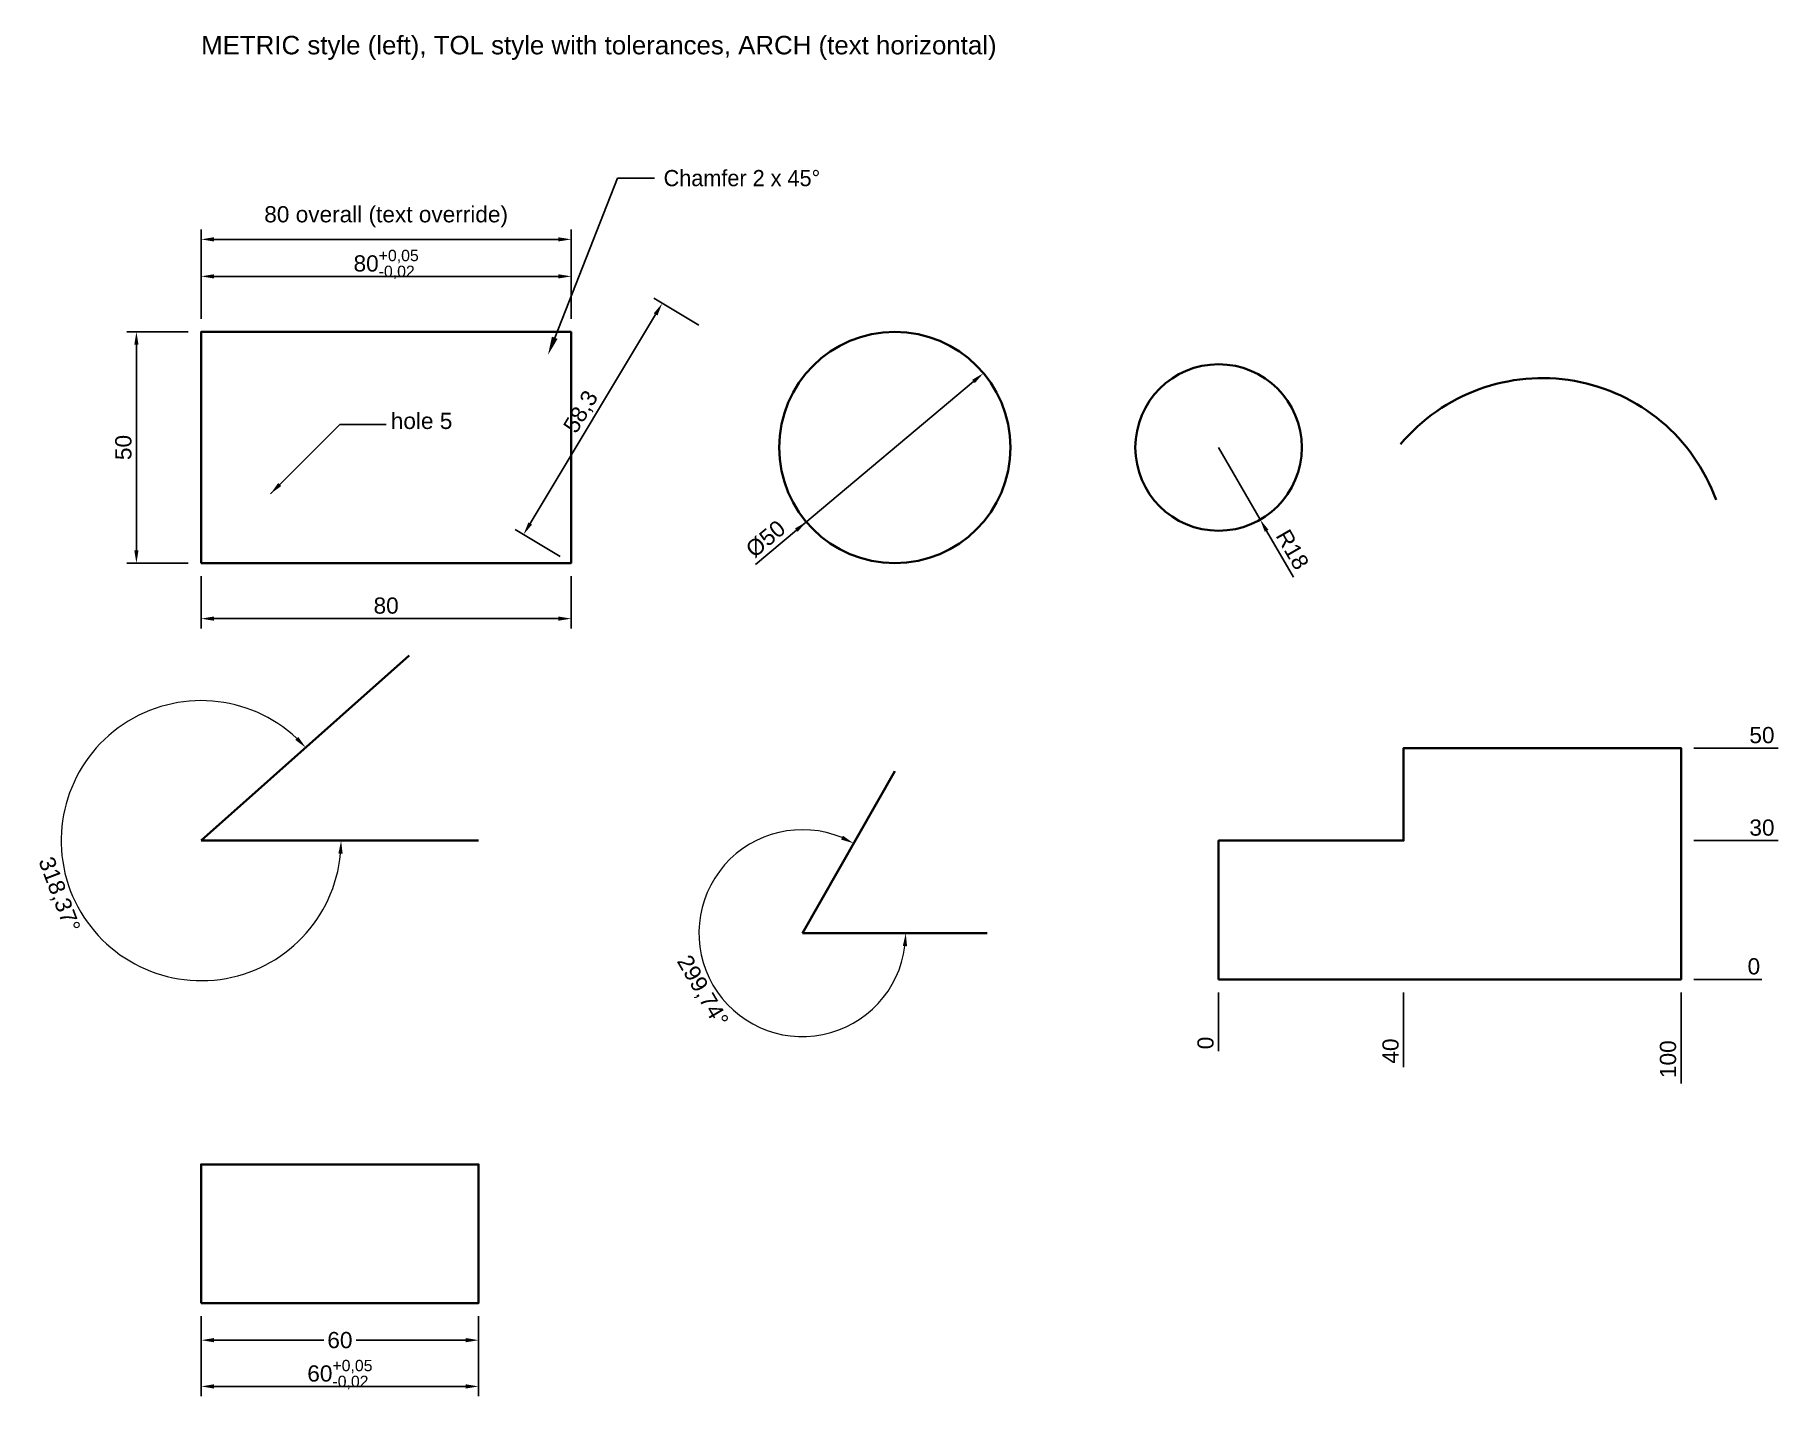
# Model space of a CAD drawing. Header units: millimetres. Extents: x -36 to 341, y -180 to 114.
import ezdxf
from ezdxf import colors
from ezdxf.entities.mleader import LeaderData, LeaderLine
from ezdxf.math import Vec2, Vec3

# ---------------------------------------------------------------- set-up
doc = ezdxf.new("R2010")
doc.units = ezdxf.units.MM
for name, color, linetype, lineweight in [('DIMS', 3, 'Continuous', 13), ('NOTE', 2, 'Continuous', 13), ('OBJECT', 7, 'Continuous', 35)]:
    doc.layers.add(name, color=color, linetype=linetype, lineweight=lineweight)
doc.styles.add('DIM-TEXT', font='arial.ttf')
doc.dimstyles.new('ARCH', dxfattribs={"dimtxt": 3.5, "dimasz": 2.8, "dimexe": 2.1, "dimexo": 2.8, "dimgap": 1.05, "dimtad": 0, "dimtih": 1, "dimdec": 0, "dimtxsty": 'DIM-TEXT', "dimcen": 2.5, "dimclrd": 3, "dimclre": 3, "dimclrt": 2, "dimazin": 3, "dimtfac": 1, "dimtmove": 0, "dimatfit": 3})
doc.dimstyles.new('METRIC', dxfattribs={"dimtxt": 3.5, "dimasz": 2.8, "dimexe": 2.1, "dimexo": 2.8, "dimgap": 1.05, "dimtad": 1, "dimdec": 1, "dimtxsty": 'DIM-TEXT', "dimcen": 2.5, "dimclrd": 3, "dimclre": 3, "dimclrt": 2, "dimazin": 3, "dimtfac": 1, "dimtmove": 0, "dimatfit": 3})
doc.dimstyles.new('TOL', dxfattribs={"dimtxt": 3.5, "dimasz": 2.8, "dimexe": 2.1, "dimexo": 2.8, "dimgap": 1.05, "dimtad": 1, "dimtxsty": 'DIM-TEXT', "dimcen": 2.5, "dimclrd": 3, "dimclre": 3, "dimclrt": 2, "dimazin": 3, "dimtol": 1, "dimtp": 0.05, "dimtm": 0.02, "dimtfac": 0.7, "dimtmove": 0, "dimatfit": 3, "dimtolj": 1})

msp = doc.modelspace()

# ---------------------------------------------------------------- linework, layer by layer
at = {"layer": 'OBJECT'}
for p, q in [((0, -60), (45, -20)), ((130, -80), (150, -45)), ((0, -60), (60, -60)), ((130, -80), (170, -80))]:
    msp.add_line(p, q, dxfattribs=at)
for points in [[(0, 0), (80, 0), (80, 50), (0, 50)], [(220, -90), (320, -90), (320, -40), (260, -40), (260, -60), (220, -60)], [(0, -160), (60, -160), (60, -130), (0, -130)]]:
    msp.add_lwpolyline(points, close=True, dxfattribs=at)
for centre, radius in [((150, 25), 25), ((220, 25), 18)]:
    msp.add_circle(centre, radius, dxfattribs=at)
msp.add_arc((290, 0), 40, 20, 140, dxfattribs=at)

# ---------------------------------------------------------------- texts
at = {"layer": 'NOTE', "style": 'DIM-TEXT'}
for s, height, p in [('METRIC style (left), TOL style with tolerances, ARCH (text horizontal)', 4, (0, 110)), ('hole 5', 3.5, (41, 29))]:
    msp.add_text(s, height=height, dxfattribs=at).set_placement(p)

# ---------------------------------------------------------------- dimensions: what is measured, and where the dimension line sits
at = {"layer": 'DIMS'}
msp.add_linear_dim(base=(0, 70), p1=(0, 50), p2=(80, 50), text='80 overall (text override)', dimstyle='METRIC', dxfattribs=at).render()
for base, p1, p2, dimstyle in [((0, 62), (0, 50), (80, 50), 'TOL'), ((0, -12), (0, 0), (80, 0), 'METRIC'), ((0, -168), (0, -160), (60, -160), 'ARCH'), ((0, -178), (0, -160), (60, -160), 'TOL')]:
    msp.add_linear_dim(base=base, p1=p1, p2=p2, dimstyle=dimstyle, dxfattribs=at).render()
for base, p1, p2, angle in [((69.71, 6.174), (80, 0), (110, 50), 59.03624), ((-14, 0), (0, 0), (0, 50), 90)]:
    msp.add_linear_dim(base=base, p1=p1, p2=p2, angle=angle, dimstyle='METRIC', dxfattribs=at).render()
msp.add_diameter_dim_2p(p1=(169.151, 41.07), p2=(130.849, 8.93), dimstyle='METRIC', dxfattribs=at).render()
msp.add_radius_dim(center=(220, 25), mpoint=(229, 9.412), dimstyle='METRIC', dxfattribs=at).render()
msp.add_angular_dim_2l(base=(30, -56), line1=((0, -60), (60, -60)), line2=((0, -60), (45, -20)), dimstyle='METRIC', dxfattribs=at).render()
for feature_location, offset, dtype in [((320, -40), (14, 0), 0), ((320, -60), (14, 0), 0), ((320, -90), (14, 0), 0), ((220, -90), (0, -12), 1), ((260, -90), (0, -12), 1), ((320, -90), (0, -12), 1)]:
    msp.add_ordinate_dim(feature_location=feature_location, offset=offset, dtype=dtype, origin=(220, -90), dimstyle='METRIC', dxfattribs=at).render()
msp.add_angular_dim_3p(base=(140, -60), center=(130, -80), p1=(150, -45), p2=(170, -80), dimstyle='METRIC', dxfattribs=at).render()

# ---------------------------------------------------------------- leaders
ml = msp.add_multileader_mtext('Standard')
ml.set_content('Chamfer 2 x 45°')
ml.set_leader_properties(linetype='ByLayer')
ml.build(insert=Vec2(0, 0))
ctx = ml.context
ctx.base_point, ctx.char_height = Vec3(98, 83.25), 3.5
notes = []
notes.append((ctx, [(0, (1, 1, 0), (90, 83.25), (1, 0), 8, [(0, [(75, 45)], 0, [])])]))
ctx.mtext.insert = Vec3(100, 85)
at = {"layer": 'NOTE'}
msp.add_leader([(15, 15), (30, 30), (40, 30)], dimstyle='METRIC', dxfattribs=at)
for ctx, leaders in notes:
    for number, flags, end, landing, length, lines in leaders:
        leader = LeaderData()
        leader.index, (leader.has_last_leader_line, leader.has_dogleg_vector, leader.attachment_direction) = number, flags
        leader.last_leader_point, leader.dogleg_vector, leader.dogleg_length = Vec3(end), Vec3(landing), length
        for number, points, colour, breaks in lines:
            line = LeaderLine()
            line.index, line.vertices, line.color, line.breaks = number, Vec3.list(points), colors.encode_raw_color(colour), breaks
            leader.lines.append(line)
        ctx.leaders.append(leader)

doc.saveas('drawing.dxf')
